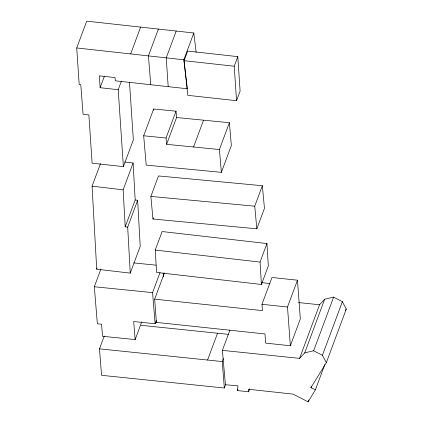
<?xml version="1.0" encoding="UTF-8"?>
<svg xmlns="http://www.w3.org/2000/svg" width="423" height="423" viewBox="0 0 423 423"><rect width="100%" height="100%" fill="white"/><g stroke="black" fill="none" stroke-linecap="round" stroke-linejoin="round"><path stroke-width="0.63" d="M249.782 388.711L248.634 391.793L237.451 390.556L237.985 385.829L225.438 384.74L222.376 350.366L229.943 330.025M129.501 82.474L133.351 139.823L123.379 166.636L92.114 163.178L88.872 114.913L83.077 114.273L80.777 84.7L79.175 84.362L76.727 47.963L86.699 21.15L193.797 32.989L196.145 52.299M121.385 81.174L118.213 89.708L100.124 87.709L104.428 76.129M130.659 53.927L140.632 27.109M137.66 200.301L127.688 227.114L125.203 226.818L135.175 200.005L137.66 200.301L140.219 246.318L130.252 273.131L96.703 269.181L92.082 186.173L100.468 163.627M158.387 29.071L148.415 55.889L150.757 84.727M176.19 31.043L166.218 57.856L168.201 86.657M125.203 226.818L123.141 189.832L133.113 163.019L124.7 162.025M229.388 122.718L231.349 145.528L221.377 172.341L146.205 165.118L143.683 135.794L153.655 108.981L176.026 111.186L176.571 117.515L166.599 144.328L219.415 149.531L229.388 122.718L176.571 117.515M96.703 269.181L97.158 267.96M141.731 321.903L135.159 339.574L102.546 336.274L101.557 324.214L97.353 323.791L94.318 286.741L100.891 269.07M100.124 87.709L99.326 75.833L115.067 77.573L115.283 80.809L187.341 88.772L183.825 59.802L193.797 32.989M184.09 60.685L187.659 51.088L237.789 56.629L240.111 91.119L236.542 100.716L187.78 95.328L184.09 60.685L234.22 66.226L237.789 56.629M166.599 144.328L166.054 137.998L176.026 111.186M150.868 196.415L158.482 175.942L262.355 185.718L264.454 208.328L256.84 228.806L152.967 219.024L150.868 196.415L254.741 206.191L262.355 185.718M225.681 384.364L224.322 388.023L101.552 375.301L99.484 348.843L104.248 336.047M152.967 219.024L153.417 217.824M155.236 250.072L162.125 231.545L266.95 243.553L268.314 265.94L261.425 284.462L156.6 272.46L155.236 250.072L260.06 262.075L266.95 243.553M193.565 146.987L203.537 120.169M135.159 339.574L133.684 321.559L155.114 323.727L152.566 292.631L160.042 272.523M154.665 299.14L262.456 310.609L261.99 304.296L271.963 277.483L297.475 280.195L300.33 318.937L290.358 345.75L265.633 343.116L264.957 333.948L156.378 322.395L154.665 299.14L164.415 272.935M155.114 323.727L156.246 320.682M156.378 322.395L156.833 321.173M207.556 360.042L217.528 333.229M224.322 388.023L222.255 361.565L223.392 358.519M237.451 390.556L237.911 389.319M290.358 345.75L287.503 307.013L297.475 280.195M222.376 350.366L299.59 358.376L319.534 304.745L324.647 299.251L333.61 297.136L342.371 301.668L346.273 309.054L326.329 362.68L310.926 387.648L315.405 389.816L308.103 401.85L293.028 394.114L248.475 389.25L248.634 391.793M299.59 358.376L304.703 352.882L324.647 299.251M304.703 352.882L313.665 350.767L333.61 297.136M326.329 362.68L322.426 355.299L342.371 301.668M310.926 387.648L311.381 386.416M308.103 401.85L308.79 399.999M315.405 389.816L324.801 364.547M345.247 310.72L346.273 309.054M143.683 135.794L166.054 137.998M133.742 262.905L155.992 265.158M94.318 286.741L152.566 292.631M298.532 302.567L319.534 304.745M140.981 325.298L228.394 334.355M99.484 348.843L222.255 361.565M261.774 282.664L269.922 283.532M261.99 304.296L287.503 307.013M76.727 47.963L183.825 59.802M92.082 186.173L123.141 189.832M313.665 350.767L322.426 355.299M254.741 206.191L256.84 228.806M219.415 149.531L221.377 172.341M153.655 108.981L153.766 110.281M163.119 272.946L163.437 276.832M234.22 66.226L236.542 100.716M118.213 89.708L123.379 166.636M260.06 262.075L261.425 284.462M133.113 163.019L135.175 200.005M127.688 227.114L130.252 273.131"/></g></svg>
